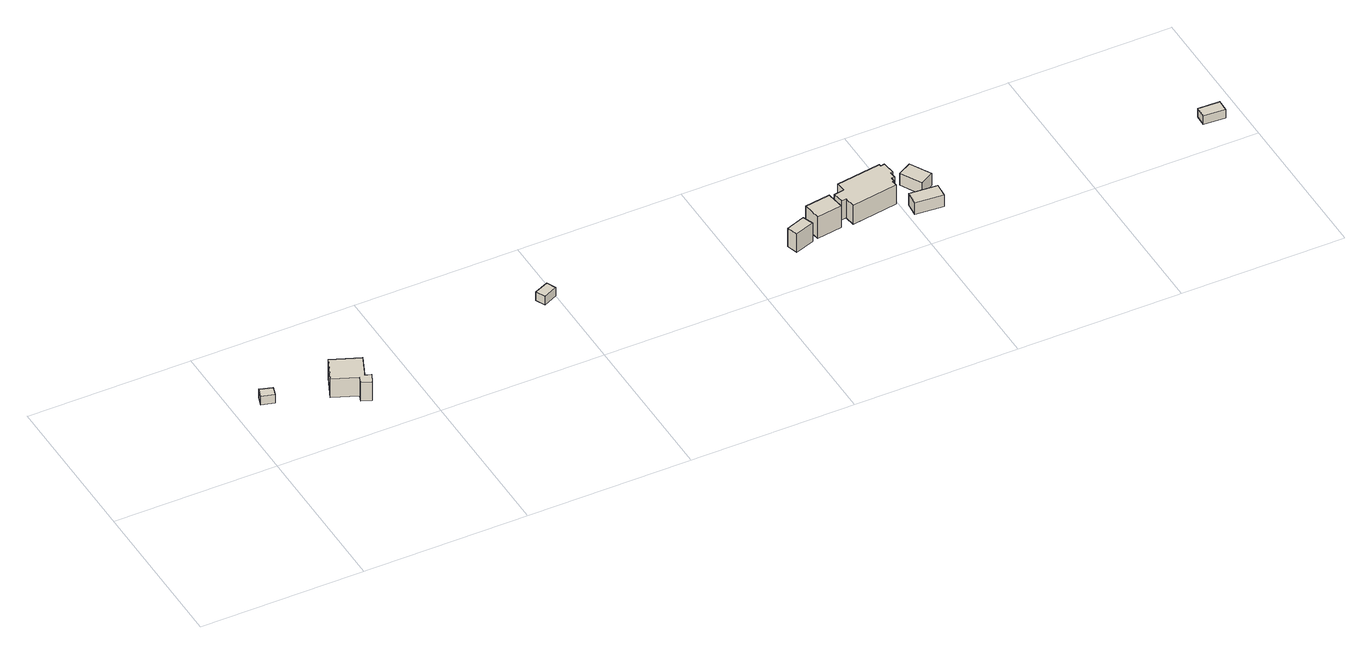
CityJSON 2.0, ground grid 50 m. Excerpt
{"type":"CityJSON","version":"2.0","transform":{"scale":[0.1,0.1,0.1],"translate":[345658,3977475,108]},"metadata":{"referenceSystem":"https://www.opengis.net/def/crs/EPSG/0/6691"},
"CityObjects":{
"building1":{"type":"Building","attributes":{"measuredHeight":3},"geometry":[{"type":"Solid","lod":"1","boundaries":[[[[0,1,2,3]],[[2,4,5,3]],[[1,6,4,2]],[[0,7,6,1]],[[3,5,7,0]],[[4,6,7,5]]]]}]},
"building2":{"type":"Building","attributes":{"measuredHeight":8.3},"geometry":[{"type":"Solid","lod":"1","boundaries":[[[[8,9,10,11,12,13,14,15]],[[14,16,17,15]],[[13,18,16,14]],[[12,19,18,13]],[[11,20,19,12]],[[10,21,20,11]],[[9,22,21,10]],[[8,23,22,9]],[[15,17,23,8]],[[16,18,19,20,21,22,23,17]]]]}]},
"building3":{"type":"Building","attributes":{"measuredHeight":3},"geometry":[{"type":"Solid","lod":"1","boundaries":[[[[24,25,26,27]],[[26,28,29,27]],[[25,30,28,26]],[[24,31,30,25]],[[27,29,31,24]],[[28,30,31,29]]]]}]},
"building4":{"type":"Building","attributes":{"土砂災害警戒区域.現象区分":"1","土砂災害警戒区域.区域区分":"2","measuredHeight":7.6},"geometry":[{"type":"Solid","lod":"1","boundaries":[[[[32,33,34,35]],[[34,36,37,35]],[[33,38,36,34]],[[32,39,38,33]],[[35,37,39,32]],[[36,38,39,37]]]]}]},
"building5":{"type":"Building","attributes":{"土砂災害警戒区域.現象区分":"1","土砂災害警戒区域.区域区分":"2","measuredHeight":9.5},"geometry":[{"type":"Solid","lod":"1","boundaries":[[[[40,41,42,43]],[[42,44,45,43]],[[41,46,44,42]],[[40,47,46,41]],[[43,45,47,40]],[[44,46,47,45]]]]}]},
"building6":{"type":"Building","attributes":{"土砂災害警戒区域.現象区分":"1","土砂災害警戒区域.区域区分":"2","measuredHeight":7.8},"geometry":[{"type":"Solid","lod":"1","boundaries":[[[[48,49,50,51,52,53,54,55,56,57,58,59,60,61,62,63]],[[62,64,65,63]],[[61,66,64,62]],[[60,67,66,61]],[[59,68,67,60]],[[58,69,68,59]],[[57,70,69,58]],[[56,71,70,57]],[[55,72,71,56]],[[54,73,72,55]],[[53,74,73,54]],[[52,75,74,53]],[[51,76,75,52]],[[50,77,76,51]],[[49,78,77,50]],[[48,79,78,49]],[[63,65,79,48]],[[64,66,67,68,69,70,71,72,73,74,75,76,77,78,79,65]]]]}]},
"building7":{"type":"Building","attributes":{"土砂災害警戒区域.現象区分":"1","土砂災害警戒区域.区域区分":"1","measuredHeight":4.2},"geometry":[{"type":"Solid","lod":"1","boundaries":[[[[80,81,82,83]],[[82,84,85,83]],[[81,86,84,82]],[[80,87,86,81]],[[83,85,87,80]],[[84,86,87,85]]]]}]},
"building8":{"type":"Building","attributes":{"土砂災害警戒区域.現象区分":"1","土砂災害警戒区域.区域区分":"2","measuredHeight":4.2},"geometry":[{"type":"Solid","lod":"1","boundaries":[[[[88,89,90,91]],[[90,92,93,91]],[[89,94,92,90]],[[88,95,94,89]],[[91,93,95,88]],[[92,94,95,93]]]]}]},
"building9":{"type":"Building","attributes":{"measuredHeight":3},"geometry":[{"type":"Solid","lod":"1","boundaries":[[[[96,97,98,99]],[[98,100,101,99]],[[97,102,100,98]],[[96,103,102,97]],[[99,101,103,96]],[[100,102,103,101]]]]}]}
},
"vertices":[
[52,122,143],[43,94,143],[5,106,143],[14,135,143],[5,106,173],[14,135,173],[43,94,173],[52,122,173],
[290,44,117],[308,37,117],[295,8,117],[266,21,117],[274,40,117],[200,73,117],[233,147,117],[319,110,117],[233,147,183],[319,110,183],[200,73,183],[274,40,183],[266,21,183],[295,8,183],[308,37,183],[290,44,183],
[895,133,174],[907,104,174],[864,85,174],[851,114,174],[864,85,204],[851,114,204],[907,104,204],[895,133,204],
[1589,53,119],[1647,74,119],[1659,41,119],[1600,20,119],[1659,41,184],[1600,20,184],[1647,74,184],[1589,53,184],
[1670,102,117],[1748,113,117],[1756,58,117],[1678,47,117],[1756,58,194],[1678,47,194],[1748,113,194],[1670,102,194],
[1935,178,113],[1936,172,113],[1949,174,113],[1954,134,113],[1946,133,113],[1948,113,113],[1938,112,113],[1939,99,113],[1934,98,113],[1936,80,113],[1793,60,113],[1789,93,113],[1774,90,113],[1769,124,113],[1801,129,113],[1797,158,113],[1801,129,180],[1797,158,180],[1769,124,180],[1774,90,180],[1789,93,180],[1793,60,180],[1936,80,180],[1934,98,180],[1939,99,180],[1938,112,180],[1948,113,180],[1946,133,180],[1954,134,180],[1949,174,180],[1936,172,180],[1935,178,180],
[2056,67,101],[2052,23,101],[1966,31,101],[1970,74,101],[1966,31,142],[1970,74,142],[2052,23,142],[2056,67,142],
[2018,160,122],[2053,96,122],[2011,73,122],[1976,137,122],[2011,73,164],[1976,137,164],[2053,96,164],[2018,160,164],
[2953,132,7],[2951,96,7],[2885,99,7],[2887,135,7],[2885,99,37],[2887,135,37],[2951,96,37],[2953,132,37]
]}
